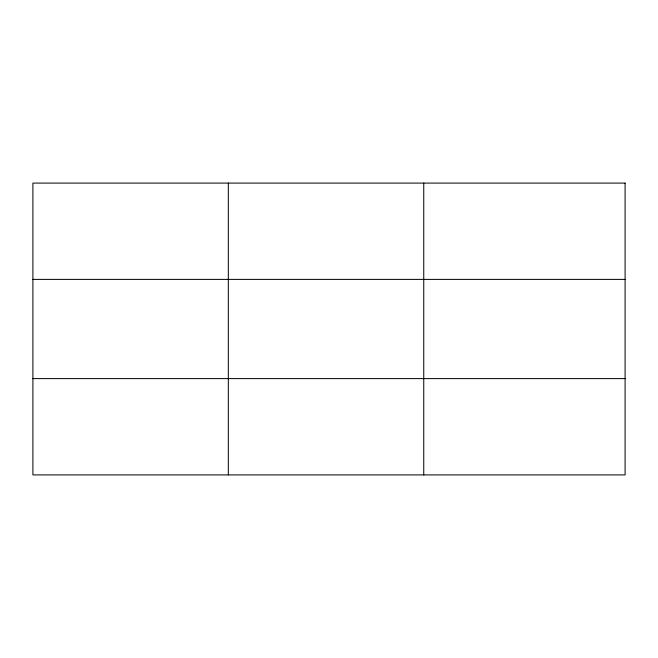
<?xml version="1.0" encoding="UTF-8"?>
<svg xmlns="http://www.w3.org/2000/svg" width="658" height="658" viewBox="0 0 658 658"><rect width="100%" height="100%" fill="white"/><g stroke="black" fill="none" stroke-linecap="round" stroke-linejoin="round"><path stroke-width="0.99" d="M228.326 474.911L228.326 183.089M423.752 474.911L423.752 183.089M32.9 279.395L625.1 279.395M32.9 378.605L625.1 378.605M625.1 183.089L625.1 474.911L32.9 474.911L32.9 183.089L625.1 183.089"/></g></svg>
